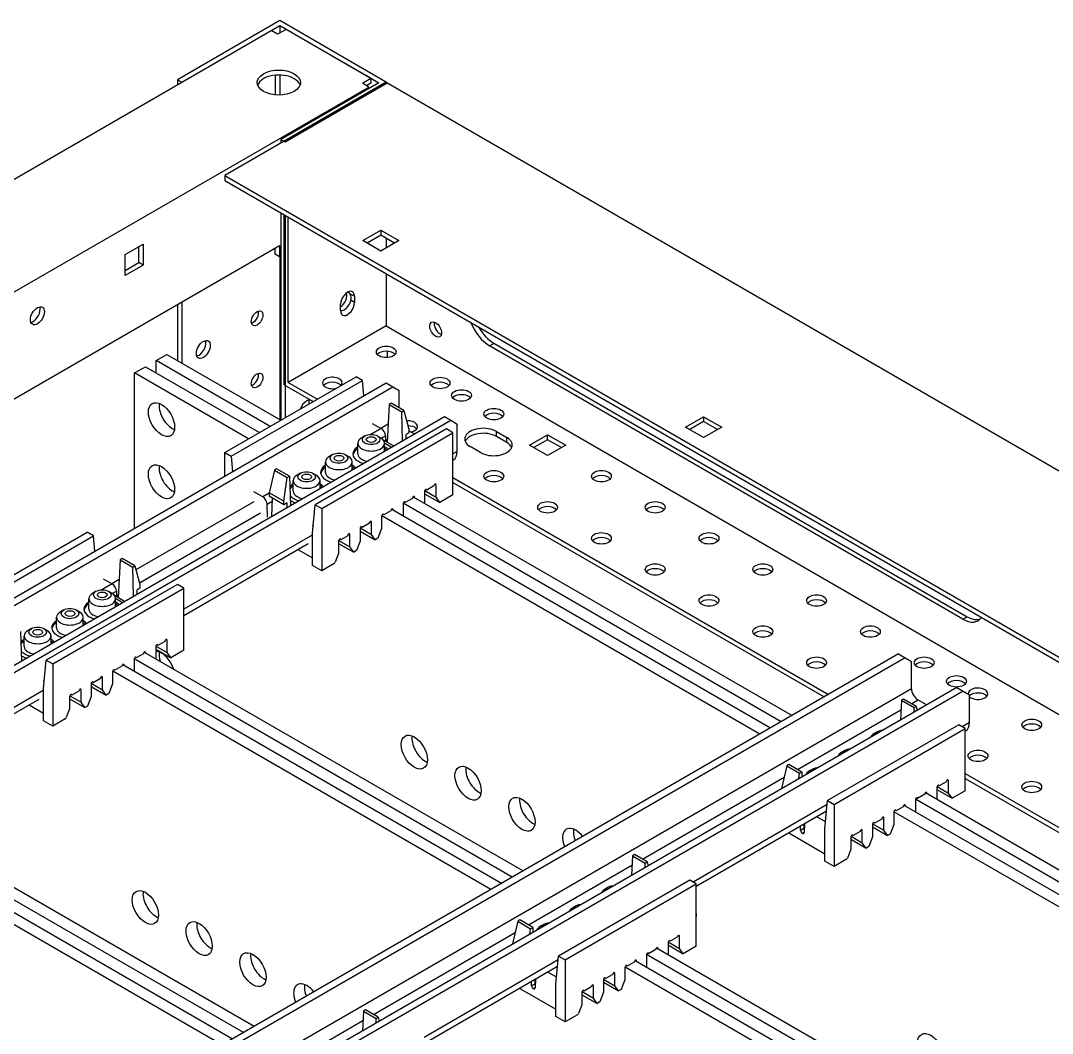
# Model space of a CAD drawing. Header units: millimetres. Extents: x -116965 to 323937, y 291661 to 566926.
# Drawn here: x -12925.3 to -12749, y 325621.5 to 325794.4 of the extents above; entities that cross this region are included whole.
import ezdxf

# ---------------------------------------------------------------- set-up
doc = ezdxf.new("R2010")
doc.units = ezdxf.units.MM
doc.layers.add('ALPHA', color=255, linetype='Continuous')

msp = doc.modelspace()

# ---------------------------------------------------------------- linework, layer by layer
at = {"layer": 'ALPHA'}
for p, q in [((-12881.008717, 325794.431623), (-12898.474255, 325784.34789)), ((-12897.738864, 325783.923312), (-12881.008717, 325793.582466)), ((-12862.623941, 325783.817167), (-12881.008717, 325794.431623)), ((-12881.008717, 325793.582466), (-12864.094723, 325783.817167)), ((-12881.008717, 325793.582466), (-12881.008717, 325792.308731)), ((-13098.684469, 325667.907312), (-12882.479499, 325792.73331)), ((-12881.376413, 325792.096442), (-12882.479499, 325792.73331)), ((-12879.905631, 325792.945599), (-12881.376413, 325792.096442)), ((-12865.418427, 325784.581408), (-12879.905631, 325792.945599)), ((-12881.744108, 325781.755284), (-12881.744108, 325785.114809)), ((-12881.008717, 325785.140354), (-12881.008717, 325781.72974)), ((-12866.889209, 325783.732251), (-12865.418427, 325784.581408)), ((-12865.418427, 325784.581408), (-12865.418427, 325783.732251)), ((-13081.991092, 325658.269387), (-12865.786123, 325783.095384)), ((-12898.474255, 325784.34789), (-12897.738864, 325783.923312)), ((-12898.474255, 325784.34789), (-12898.474255, 325783.498733)), ((-12862.807789, 325783.923312), (-12890.384953, 325768.001628)), ((-12864.094723, 325783.817167), (-12880.82487, 325774.158012)), ((-12880.089478, 325773.733434), (-12862.623941, 325783.817167)), ((-12865.786123, 325783.095384), (-12866.889209, 325783.732251)), ((-12865.418427, 325783.732251), (-12866.153818, 325783.307673)), ((-12865.786123, 325782.840637), (-12865.786123, 325783.095384)), ((-12862.807789, 325783.923312), (-12642.190473, 325656.549845)), ((-12880.82487, 325774.158012), (-12880.089478, 325773.733434)), ((-12880.82487, 325774.158012), (-12880.82487, 325773.521145)), ((-12890.384953, 325768.001628), (-12890.384953, 325767.152472)), ((-12890.384953, 325768.001628), (-12669.767637, 325640.628162)), ((-12890.384953, 325767.152472), (-12669.767637, 325639.779005)), ((-12880.82487, 325761.632955), (-12880.82487, 325726.201902)), ((-12880.273326, 325732.230913), (-12880.273326, 325761.314521)), ((-12880.089478, 325761.208377), (-12880.089478, 325726.605252)), ((-12879.537935, 325732.655491), (-12879.537935, 325760.889943)), ((-12866.81567, 325756.85645), (-12863.727028, 325758.639678)), ((-12863.727028, 325758.639678), (-12863.727028, 325757.790522)), ((-12863.727028, 325758.639678), (-12860.638385, 325756.85645)), ((-12907.409256, 325754.478812), (-12904.320614, 325756.26204)), ((-12904.320614, 325756.26204), (-12904.320614, 325752.695583)), ((-12863.727028, 325755.073221), (-12866.81567, 325756.85645)), ((-12863.727028, 325757.790522), (-12866.080279, 325756.431872)), ((-12861.373776, 325756.431872), (-12863.727028, 325757.790522)), ((-12860.638385, 325756.85645), (-12863.727028, 325755.073221)), ((-12862.807789, 325757.259799), (-12862.807789, 325755.603944)), ((-13040.809193, 325663.788904), (-12881.045487, 325756.028522)), ((-12907.409256, 325750.912355), (-12907.409256, 325754.478812)), ((-12905.056005, 325753.120162), (-12905.056005, 325755.837462)), ((-12881.780878, 325754.542499), (-12881.780878, 325755.603944)), ((-12881.045487, 325754.11792), (-12881.780878, 325754.542499)), ((-12881.045487, 325756.028522), (-12881.045487, 325754.11792)), ((-12907.409256, 325751.761511), (-12905.056005, 325753.120162)), ((-12904.320614, 325752.695583), (-12907.409256, 325750.912355)), ((-12904.320614, 325752.695583), (-12905.056005, 325753.120162)), ((-12881.045487, 325754.11792), (-12880.82487, 325754.245294)), ((-12881.008717, 325754.139149), (-12881.008717, 325726.308047)), ((-12862.807789, 325751.230789), (-12862.807789, 325742.314646)), ((-12868.231298, 325747.356512), (-12868.782841, 325747.674946)), ((-12868.231298, 325747.356512), (-12868.231298, 325746.295067)), ((-12898.474255, 325745.966019), (-12898.474255, 325736.39178)), ((-12897.738864, 325746.390597), (-12897.738864, 325735.967201)), ((-12870.621319, 325744.915187), (-12870.621319, 325745.976633)), ((-12868.231298, 325746.295067), (-12868.782841, 325746.6135)), ((-12862.807789, 325742.314646), (-12879.537935, 325732.655491)), ((-12862.807789, 325742.314646), (-12677.305396, 325635.214789)), ((-12845.158403, 325738.91802), (-12844.423012, 325739.342598)), ((-12764.265388, 325692.214416), (-12845.158403, 325738.91802)), ((-12844.423012, 325739.342598), (-12763.529997, 325692.638994)), ((-12902.132825, 325736.381165), (-12900.294348, 325737.442611)), ((-12900.294348, 325737.442611), (-12880.806485, 325726.191288)), ((-12862.623941, 325737.977349), (-12862.623941, 325736.886643)), ((-12905.809781, 325734.258274), (-12903.971303, 325735.31972)), ((-12903.971303, 325735.31972), (-12884.48344, 325724.068397)), ((-12902.132825, 325734.258274), (-12902.132825, 325736.381165)), ((-12882.644962, 325725.129842), (-12902.132825, 325736.381165)), ((-12905.809781, 325707.722135), (-12905.809781, 325734.258274)), ((-12886.321918, 325723.006951), (-12905.809781, 325734.258274)), ((-12890.384953, 325720.661157), (-12867.955526, 325733.610792)), ((-12866.85244, 325732.973925), (-12867.955526, 325733.610792)), ((-13011.356781, 325646.784546), (-12862.807789, 325732.549347)), ((-13010.253695, 325646.147679), (-12861.704702, 325731.912479)), ((-12889.281867, 325720.024289), (-12866.85244, 325732.973925)), ((-12880.273326, 325732.230913), (-12875.309437, 325729.36501)), ((-12879.537935, 325732.655491), (-12874.574046, 325729.789588)), ((-12866.625129, 325730.345404), (-12866.85244, 325732.973925)), ((-12862.807789, 325732.549347), (-12861.704702, 325731.912479)), ((-12861.704702, 325731.912479), (-12860.601616, 325731.275612)), ((-12860.601616, 325728.303565), (-12860.601616, 325731.275612)), ((-12862.332442, 325728.878279), (-12862.65633, 325722.411468)), ((-12861.964746, 325729.090568), (-12862.332442, 325728.878279)), ((-12862.332442, 325728.878279), (-12860.163595, 325727.626095)), ((-12859.7959, 325727.838384), (-12861.964746, 325729.090568)), ((-13001.429002, 325641.05274), (-12852.88001, 325726.817541)), ((-13000.325916, 325640.415873), (-12851.776923, 325726.180673)), ((-12860.163595, 325727.626095), (-12859.7959, 325727.838384)), ((-12860.016104, 325722.697515), (-12860.163595, 325727.626095)), ((-12859.7959, 325727.838384), (-12858.953197, 325724.677007)), ((-12852.88001, 325726.817541), (-12851.776923, 325726.180673)), ((-12851.776923, 325726.180673), (-12850.673836, 325725.543806)), ((-12811.661341, 325725.013083), (-12808.572699, 325726.796312)), ((-12808.572699, 325726.796312), (-12808.572699, 325725.947155)), ((-12808.572699, 325726.796312), (-12805.484056, 325725.013083)), ((-12852.512314, 325724.69465), (-12874.941741, 325711.745014)), ((-12863.675765, 325724.771198), (-12865.426428, 325723.760453)), ((-12865.19781, 325725.649951), (-12863.675765, 325724.771198)), ((-12862.501215, 325725.508517), (-12863.727028, 325724.800794)), ((-12858.953197, 325724.677007), (-12858.933803, 325724.028942)), ((-12851.409227, 325724.057782), (-12852.512314, 325724.69465)), ((-12850.673836, 325720.873446), (-12850.673836, 325725.543806)), ((-12808.572699, 325723.229855), (-12811.661341, 325725.013083)), ((-12808.572699, 325725.947155), (-12810.92595, 325724.588505)), ((-12806.219447, 325724.588505), (-12808.572699, 325725.947155)), ((-12805.484056, 325725.013083), (-12808.572699, 325723.229855)), ((-12873.838655, 325711.108147), (-12851.409227, 325724.057782)), ((-12866.447974, 325723.505831), (-12866.999518, 325723.187397)), ((-12864.31534, 325723.505831), (-12863.763797, 325723.187397)), ((-12863.650965, 325723.117356), (-12862.940822, 325723.527357)), ((-12861.583941, 325721.792324), (-12863.274902, 325722.768601)), ((-12862.940822, 325723.527357), (-12862.912043, 325722.559103)), ((-12862.916857, 325722.721077), (-12862.632604, 325722.885191)), ((-12858.933803, 325724.028942), (-12859.485346, 325723.710509)), ((-12859.485346, 325723.710509), (-12859.464561, 325723.015948)), ((-12858.027747, 325723.845493), (-12858.944146, 325724.374577)), ((-12851.409227, 325713.443327), (-12851.409227, 325724.057782)), ((-12843.981778, 325724.270071), (-12842.216839, 325723.251084)), ((-12843.981778, 325723.420915), (-12843.981778, 325724.270071)), ((-12842.216839, 325722.401927), (-12843.981778, 325723.420915)), ((-12842.216839, 325722.401927), (-12842.216839, 325723.251084)), ((-12838.319267, 325721.934891), (-12835.230624, 325723.71812)), ((-12835.230624, 325722.868963), (-12837.583876, 325721.510313)), ((-12835.230624, 325722.868963), (-12835.230624, 325723.71812)), ((-12835.230624, 325723.71812), (-12832.141982, 325721.934891)), ((-12832.877373, 325721.510313), (-12835.230624, 325722.868963)), ((-12867.669657, 325720.448867), (-12867.669657, 325722.253325)), ((-12863.096041, 325722.313603), (-12861.88855, 325721.616458)), ((-12863.093657, 325720.920688), (-12863.093657, 325722.253325)), ((-12846.702725, 325720.661157), (-12848.467663, 325721.680144)), ((-12835.230624, 325720.151663), (-12838.319267, 325721.934891)), ((-12832.141982, 325721.934891), (-12835.230624, 325720.151663)), ((-12890.384953, 325720.661157), (-12889.281867, 325720.024289)), ((-12890.384953, 325716.627663), (-12890.384953, 325720.661157)), ((-12889.281867, 325720.024289), (-12889.054557, 325717.395768)), ((-12871.963407, 325720.321494), (-12872.514951, 325720.00306)), ((-12869.830773, 325720.321494), (-12869.27923, 325720.00306)), ((-12850.673836, 325720.873446), (-12851.409227, 325720.448867)), ((-12851.409227, 325719.393671), (-12851.32001, 325719.445181)), ((-12881.927956, 325717.689109), (-12882.796037, 325713.81714)), ((-12881.560261, 325717.901398), (-12881.927956, 325717.689109)), ((-12881.927956, 325717.689109), (-12879.721783, 325716.415374)), ((-12879.354087, 325716.627663), (-12881.560261, 325717.901398)), ((-12873.18509, 325717.264531), (-12873.18509, 325719.068988)), ((-12868.60909, 325717.736352), (-12868.60909, 325719.068988)), ((-12880.324484, 325712.390188), (-12879.721783, 325716.415374)), ((-12879.721783, 325716.415374), (-12879.354087, 325716.627663)), ((-12879.354087, 325716.627663), (-12879.17024, 325711.638869)), ((-12878.700523, 325714.080194), (-12878.700523, 325715.884652)), ((-12877.47884, 325717.137157), (-12878.030384, 325716.818724)), ((-12875.346206, 325717.137157), (-12874.794663, 325716.818724)), ((-12874.124523, 325714.552015), (-12874.124523, 325715.884652)), ((-12851.409227, 325716.415374), (-12787.227973, 325679.36031)), ((-12883.899019, 325713.095297), (-12885.421064, 325713.97405)), ((-12856.244424, 325714.048351), (-12856.244424, 325712.010375)), ((-12856.222037, 325714.162799), (-12854.295637, 325713.050592)), ((-12855.876728, 325714.26064), (-12856.060576, 325714.366784)), ((-12854.663333, 325714.961194), (-12855.876728, 325714.26064)), ((-12854.479485, 325715.279628), (-12854.295637, 325715.173483)), ((-12854.295637, 325713.050592), (-12854.295637, 325715.173483)), ((-12851.409227, 325715.566218), (-12787.963364, 325678.935732)), ((-12885.421064, 325712.275737), (-12905.580436, 325700.636718)), ((-12882.799385, 325713.730171), (-12883.899019, 325713.095297)), ((-12883.164076, 325711.851456), (-12882.313508, 325712.342532)), ((-12882.796037, 325713.81714), (-12882.820017, 325713.194118)), ((-12880.300504, 325711.739476), (-12882.820017, 325713.194118)), ((-12880.324484, 325712.390188), (-12882.796037, 325713.81714)), ((-12882.292454, 325712.889529), (-12882.412646, 325709.766865)), ((-12880.300504, 325711.739476), (-12880.324484, 325712.390188)), ((-12878.434849, 325712.063448), (-12879.202213, 325712.506486)), ((-12859.553683, 325712.137749), (-12859.737531, 325712.243893)), ((-12858.340288, 325712.838303), (-12859.553683, 325712.137749)), ((-12858.190102, 325713.133713), (-12793.460413, 325675.76201)), ((-12858.15644, 325713.156736), (-12857.972593, 325713.050592)), ((-12857.972593, 325713.008134), (-12857.972593, 325713.050592)), ((-12856.244424, 325713.637381), (-12853.65877, 325712.144553)), ((-12853.65877, 325712.144553), (-12854.295637, 325713.050592)), ((-12851.409227, 325713.443327), (-12853.65877, 325712.144553)), ((-12904.991946, 325698.429013), (-12884.317977, 325710.365135)), ((-12883.098979, 325709.661346), (-12883.164076, 325711.851456)), ((-12879.74896, 325712.05791), (-12880.300504, 325711.739476)), ((-12879.721783, 325711.320436), (-12879.74896, 325712.05791)), ((-12875.405497, 325706.917825), (-12874.941741, 325711.745014)), ((-12874.941741, 325711.745014), (-12873.838655, 325711.108147)), ((-12873.838655, 325711.108147), (-12873.838655, 325700.493691)), ((-12862.017243, 325710.715412), (-12863.230639, 325710.014858)), ((-12861.867057, 325711.010822), (-12797.137368, 325673.639118)), ((-12861.833396, 325711.033845), (-12861.649548, 325710.927701)), ((-12861.649548, 325710.885243), (-12861.649548, 325710.927701)), ((-12859.921379, 325711.92546), (-12859.921379, 325709.887484)), ((-12795.29889, 325674.700564), (-12859.910405, 325712.00404)), ((-12865.694199, 325708.592521), (-12866.907594, 325707.891966)), ((-12865.510351, 325708.910954), (-12865.326503, 325708.80481)), ((-12865.326503, 325706.681919), (-12865.326503, 325708.80481)), ((-12863.598334, 325709.802568), (-12863.598334, 325707.679677)), ((-12798.975845, 325672.577673), (-12863.587361, 325709.881149)), ((-12863.230639, 325710.014858), (-12863.414486, 325710.121002)), ((-12936.346894, 325694.125018), (-12913.917467, 325707.074653)), ((-12912.81438, 325706.437786), (-12913.917467, 325707.074653)), ((-12875.295634, 325708.12813), (-12875.493284, 325708.242244)), ((-12875.405037, 325706.917559), (-12875.405497, 325706.917825)), ((-12875.405037, 325701.398043), (-12875.405037, 325706.917559)), ((-12875.288845, 325708.13205), (-12875.295634, 325708.12813)), ((-12869.187306, 325706.788063), (-12869.003458, 325706.681919)), ((-12867.275289, 325707.679677), (-12867.275289, 325705.556786)), ((-12867.275289, 325707.268707), (-12864.689636, 325705.775879)), ((-12867.252903, 325707.794126), (-12865.326503, 325706.681919)), ((-12866.907594, 325707.891966), (-12867.091442, 325707.998111)), ((-12863.598334, 325707.679677), (-12864.235201, 325706.038247)), ((-12935.243807, 325693.48815), (-12912.81438, 325706.437786)), ((-12912.58707, 325703.809265), (-12912.81438, 325706.437786)), ((-12875.493284, 325706.543931), (-12897.371168, 325693.912729)), ((-12897.371168, 325692.857532), (-12876.139458, 325705.115666)), ((-12870.952245, 325705.556786), (-12870.952245, 325703.433895)), ((-12870.952245, 325705.145816), (-12868.366591, 325703.652988)), ((-12870.929858, 325705.671235), (-12869.003458, 325704.559027)), ((-12870.584549, 325705.769075), (-12870.768397, 325705.87522)), ((-12869.371154, 325706.469629), (-12870.584549, 325705.769075)), ((-12869.003458, 325704.559027), (-12869.003458, 325706.681919)), ((-12867.275289, 325705.556786), (-12867.912157, 325703.915356)), ((-12864.689636, 325705.775879), (-12865.326503, 325706.681919)), ((-12864.235201, 325706.038247), (-12864.689636, 325705.775879)), ((-12877.888717, 325704.10573), (-12875.405037, 325702.671777)), ((-12870.952245, 325703.433895), (-12871.53604, 325701.929251)), ((-12868.366591, 325703.652988), (-12869.003458, 325704.559027)), ((-12867.912157, 325703.915356), (-12868.366591, 325703.652988)), ((-12908.294383, 325702.34214), (-12908.618271, 325695.875329)), ((-12907.926687, 325702.55443), (-12908.294383, 325702.34214)), ((-12908.294383, 325702.34214), (-12906.125536, 325701.089956)), ((-12905.75784, 325701.302245), (-12907.926687, 325702.55443)), ((-12871.695257, 325701.731182), (-12873.838655, 325700.493691)), ((-12906.125536, 325701.089956), (-12905.75784, 325701.302245)), ((-12905.978045, 325696.161376), (-12906.125536, 325701.089956)), ((-12905.75784, 325701.302245), (-12904.915137, 325698.140868)), ((-12873.838655, 325700.493691), (-12875.405037, 325701.398043)), ((-12898.474255, 325698.158511), (-12920.903682, 325685.208875)), ((-12909.637706, 325698.235059), (-12911.388368, 325697.224314)), ((-12911.15975, 325699.113812), (-12909.637706, 325698.235059)), ((-12908.463156, 325698.972378), (-12909.688968, 325698.264655)), ((-12904.915137, 325698.140868), (-12904.895744, 325697.492803)), ((-12897.371168, 325697.521643), (-12898.474255, 325698.158511)), ((-12919.800595, 325684.572008), (-12897.371168, 325697.521643)), ((-12912.409915, 325696.969692), (-12912.961459, 325696.651258)), ((-12910.277281, 325696.969692), (-12909.725738, 325696.651258)), ((-12909.612906, 325696.581217), (-12908.902763, 325696.991218)), ((-12907.545882, 325695.256185), (-12909.236843, 325696.232462)), ((-12908.902763, 325696.991218), (-12908.873983, 325696.022965)), ((-12908.878798, 325696.184938), (-12908.594545, 325696.349052)), ((-12904.895744, 325697.492803), (-12905.447287, 325697.17437)), ((-12905.447287, 325697.17437), (-12905.426502, 325696.479809)), ((-12897.371168, 325686.907188), (-12897.371168, 325697.521643)), ((-12913.631598, 325693.912729), (-12913.631598, 325695.717186)), ((-12909.057981, 325695.777464), (-12907.850491, 325695.080319)), ((-12909.055598, 325694.384549), (-12909.055598, 325695.717186)), ((-12917.925348, 325693.785355), (-12918.476891, 325693.466921)), ((-12915.792714, 325693.785355), (-12915.241171, 325693.466921)), ((-12919.147031, 325690.728392), (-12919.147031, 325692.532849)), ((-12914.571031, 325691.200213), (-12914.571031, 325692.532849)), ((-12764.265388, 325692.214416), (-12763.529997, 325692.638994)), ((-12925.316028, 325690.091525), (-12925.13218, 325685.10273)), ((-12924.662464, 325687.544055), (-12924.662464, 325689.348513)), ((-12923.440781, 325690.601018), (-12923.992324, 325690.282585)), ((-12921.308147, 325690.601018), (-12920.756604, 325690.282585)), ((-12920.086464, 325688.015876), (-12920.086464, 325689.348513)), ((-12902.206364, 325687.512212), (-12902.206364, 325685.474236)), ((-12902.183978, 325687.62666), (-12900.257578, 325686.514453)), ((-12901.838669, 325687.724501), (-12902.022517, 325687.830645)), ((-12900.625274, 325688.425055), (-12901.838669, 325687.724501)), ((-12900.441426, 325688.743489), (-12900.257578, 325688.637344)), ((-12900.257578, 325686.514453), (-12900.257578, 325688.637344)), ((-12775.259484, 325686.270321), (-12927.503817, 325598.372014)), ((-12774.156397, 325685.633453), (-12926.40073, 325597.735147)), ((-12924.396789, 325685.527309), (-12925.164154, 325685.970347)), ((-12905.515624, 325685.60161), (-12905.699472, 325685.707754)), ((-12904.302229, 325686.302164), (-12905.515624, 325685.60161)), ((-12904.152043, 325686.597574), (-12839.422353, 325649.225871)), ((-12904.118381, 325686.620598), (-12903.934533, 325686.514453)), ((-12903.934533, 325686.471995), (-12903.934533, 325686.514453)), ((-12902.206364, 325687.101242), (-12899.620711, 325685.608414)), ((-12899.620711, 325685.608414), (-12900.257578, 325686.514453)), ((-12897.371168, 325686.907188), (-12899.620711, 325685.608414)), ((-12775.259484, 325686.270321), (-12774.156397, 325685.633453)), ((-12774.156397, 325685.633453), (-12773.053311, 325684.996586)), ((-12921.367438, 325680.381686), (-12920.903682, 325685.208875)), ((-12920.903682, 325685.208875), (-12919.800595, 325684.572008)), ((-12919.800595, 325684.572008), (-12919.800595, 325673.957552)), ((-12907.979184, 325684.179273), (-12909.192579, 325683.478719)), ((-12907.828998, 325684.474683), (-12843.099309, 325647.10298)), ((-12907.795336, 325684.497706), (-12907.611489, 325684.391562)), ((-12907.611489, 325684.349104), (-12907.611489, 325684.391562)), ((-12905.88332, 325685.389321), (-12905.88332, 325683.351345)), ((-12841.260831, 325648.164425), (-12905.872346, 325685.467901)), ((-12773.053311, 325680.326225), (-12773.053311, 325684.996586)), ((-12911.472292, 325682.374815), (-12911.288444, 325682.268671)), ((-12911.288444, 325680.14578), (-12911.288444, 325682.268671)), ((-12909.560275, 325683.26643), (-12909.560275, 325681.143538)), ((-12844.937786, 325646.041534), (-12909.549301, 325683.34501)), ((-12909.192579, 325683.478719), (-12909.376427, 325683.584863)), ((-12921.257575, 325681.591991), (-12921.455225, 325681.706105)), ((-12921.366978, 325680.381421), (-12921.367438, 325680.381686)), ((-12921.366978, 325674.861904), (-12921.366978, 325680.381421)), ((-12921.250785, 325681.595911), (-12921.257575, 325681.591991)), ((-12765.331705, 325680.538515), (-12917.576037, 325592.640208)), ((-12913.23723, 325681.143538), (-12913.23723, 325679.020647)), ((-12913.23723, 325680.732568), (-12910.651577, 325679.239741)), ((-12913.214844, 325681.257987), (-12911.288444, 325680.14578)), ((-12912.869535, 325681.355828), (-12913.053382, 325681.461972)), ((-12911.656139, 325682.056382), (-12912.869535, 325681.355828)), ((-12909.560275, 325681.143538), (-12910.197142, 325679.502108)), ((-12765.331705, 325680.538515), (-12764.228618, 325679.901647)), ((-12921.455225, 325680.007792), (-12943.333109, 325667.37659)), ((-12943.333109, 325666.321393), (-12922.101398, 325678.579527)), ((-12773.053311, 325680.326225), (-12921.252993, 325594.763099)), ((-12916.914185, 325679.020647), (-12916.914185, 325676.897756)), ((-12916.914185, 325678.609677), (-12914.328532, 325677.116849)), ((-12916.891799, 325679.135096), (-12914.965399, 325678.022889)), ((-12916.54649, 325679.232936), (-12916.730338, 325679.339081)), ((-12915.333095, 325679.933491), (-12916.54649, 325679.232936)), ((-12764.228618, 325679.901647), (-12916.472951, 325592.003341)), ((-12915.149247, 325680.251924), (-12914.965399, 325680.14578)), ((-12914.965399, 325678.022889), (-12914.965399, 325680.14578)), ((-12913.23723, 325679.020647), (-12913.874098, 325677.379217)), ((-12910.651577, 325679.239741), (-12911.288444, 325680.14578)), ((-12910.197142, 325679.502108), (-12910.651577, 325679.239741)), ((-12764.228618, 325679.901647), (-12763.125532, 325679.26478)), ((-12763.125532, 325674.594419), (-12763.125532, 325679.26478)), ((-12923.850658, 325677.569592), (-12921.366978, 325676.135638)), ((-12916.914185, 325676.897756), (-12917.49798, 325675.393112)), ((-12914.328532, 325677.116849), (-12914.965399, 325678.022889)), ((-12913.874098, 325677.379217), (-12914.328532, 325677.116849)), ((-12774.784137, 325678.353471), (-12774.952911, 325674.983709)), ((-12774.416442, 325678.56576), (-12774.784137, 325678.353471)), ((-12774.784137, 325678.353471), (-12772.61529, 325677.101287)), ((-12772.247595, 325677.313576), (-12774.416442, 325678.56576)), ((-12773.053311, 325677.778756), (-12771.950224, 325678.415623)), ((-12772.61529, 325677.101287), (-12772.247595, 325677.313576)), ((-12772.592699, 325676.346377), (-12772.61529, 325677.101287)), ((-12772.247595, 325677.313576), (-12772.07019, 325676.648048)), ((-12770.479442, 325677.566467), (-12771.950224, 325678.415623)), ((-12917.657197, 325675.195043), (-12919.800595, 325673.957552)), ((-12792.541174, 325666.527433), (-12774.865318, 325676.732593)), ((-12919.800595, 325673.957552), (-12921.366978, 325674.861904)), ((-12764.964009, 325674.169841), (-12787.393436, 325661.220205)), ((-12786.29035, 325660.583338), (-12763.860923, 325673.532974)), ((-12763.860923, 325673.532974), (-12764.964009, 325674.169841)), ((-12763.125532, 325674.594419), (-12764.412466, 325673.851408)), ((-12763.860923, 325662.918518), (-12763.860923, 325673.532974)), ((-12778.89967, 325672.981022), (-12779.451213, 325672.662589)), ((-12763.771705, 325673.166155), (-12763.860923, 325673.114645)), ((-12784.415103, 325669.796686), (-12784.966646, 325669.478252)), ((-12794.379651, 325667.164301), (-12795.247732, 325663.292332)), ((-12794.011956, 325667.37659), (-12794.379651, 325667.164301)), ((-12794.379651, 325667.164301), (-12792.173478, 325665.890566)), ((-12791.805783, 325666.102855), (-12794.011956, 325667.37659)), ((-12789.930535, 325666.612349), (-12790.482079, 325666.293915)), ((-12819.015252, 325651.242617), (-12794.81702, 325665.213473)), ((-12792.312656, 325664.961055), (-12792.173478, 325665.890566)), ((-12792.173478, 325665.890566), (-12791.805783, 325666.102855)), ((-12791.805783, 325666.102855), (-12791.775141, 325665.271389)), ((-12766.93118, 325664.754819), (-12766.747333, 325664.648675)), ((-12766.747333, 325662.525783), (-12766.747333, 325664.648675)), ((-12763.860923, 325665.869337), (-12699.900286, 325628.941646)), ((-12763.860923, 325665.020181), (-12700.635677, 325628.517068)), ((-12795.247732, 325663.292332), (-12795.24875, 325663.2659)), ((-12795.225351, 325663.27941), (-12795.247732, 325663.292332)), ((-12768.696119, 325663.523542), (-12768.696119, 325661.464338)), ((-12768.696119, 325663.112572), (-12766.110465, 325661.619744)), ((-12768.673732, 325663.637991), (-12766.747333, 325662.525783)), ((-12768.328423, 325663.735831), (-12768.512271, 325663.841976)), ((-12767.115028, 325664.436385), (-12768.328423, 325663.735831)), ((-12763.860923, 325662.918518), (-12766.110465, 325661.619744)), ((-12787.857193, 325656.393017), (-12787.393436, 325661.220205)), ((-12787.393436, 325661.220205), (-12786.29035, 325660.583338)), ((-12772.373074, 325661.400651), (-12772.373074, 325659.341447)), ((-12707.971203, 325624.2819), (-12772.366531, 325661.46056)), ((-12772.005379, 325661.61294), (-12772.189226, 325661.719085)), ((-12770.791983, 325662.313494), (-12772.005379, 325661.61294)), ((-12770.656747, 325662.596307), (-12706.132725, 325625.343346)), ((-12770.608136, 325662.631928), (-12770.424288, 325662.525783)), ((-12770.424288, 325662.462097), (-12770.424288, 325662.525783)), ((-12766.110465, 325661.619744), (-12766.747333, 325662.525783)), ((-12950.113984, 325660.061435), (-12885.384294, 325622.689732)), ((-12787.458214, 325660.545939), (-12810.374407, 325647.315269)), ((-12787.565542, 325659.428777), (-12809.822863, 325646.578506)), ((-12786.29035, 325660.583338), (-12786.29035, 325649.968883)), ((-12776.050029, 325659.27776), (-12776.050029, 325657.154869)), ((-12711.648158, 325622.159009), (-12776.043486, 325659.337669)), ((-12775.682334, 325659.490049), (-12775.866182, 325659.596194)), ((-12774.468939, 325660.190603), (-12775.682334, 325659.490049)), ((-12774.333702, 325660.473416), (-12709.80968, 325623.220455)), ((-12774.285091, 325660.509037), (-12774.101243, 325660.402892)), ((-12774.101243, 325660.339206), (-12774.101243, 325660.402892)), ((-12953.790939, 325657.938544), (-12889.061249, 325620.566841)), ((-12887.222772, 325621.628286), (-12951.834287, 325658.931762)), ((-12787.74733, 325657.603322), (-12789.237326, 325658.463572)), ((-12787.74054, 325657.607242), (-12787.74733, 325657.603322)), ((-12779.359289, 325657.367158), (-12779.543137, 325657.473303)), ((-12778.145894, 325658.067712), (-12779.359289, 325657.367158)), ((-12777.962046, 325658.386146), (-12777.778198, 325658.280001)), ((-12777.778198, 325656.15711), (-12777.778198, 325658.280001)), ((-12890.899727, 325619.505395), (-12955.511242, 325656.808871)), ((-12794.017368, 325655.703813), (-12787.856733, 325652.146969)), ((-12792.0011, 325656.118057), (-12792.028158, 325656.852284)), ((-12791.449556, 325656.43649), (-12792.0011, 325656.118057)), ((-12791.725588, 325655.654388), (-12791.397204, 325655.843981)), ((-12791.399035, 325655.784488), (-12791.674981, 325655.62517)), ((-12791.476614, 325657.170718), (-12791.449556, 325656.43649)), ((-12791.462067, 325656.775979), (-12791.370151, 325656.722911)), ((-12791.354192, 325657.241398), (-12791.399377, 325655.773371)), ((-12787.856733, 325656.392751), (-12787.857193, 325656.393017)), ((-12787.856733, 325650.873234), (-12787.856733, 325656.392751)), ((-12781.822849, 325655.944821), (-12783.036244, 325655.244267)), ((-12781.639001, 325656.263255), (-12781.455154, 325656.15711)), ((-12781.455154, 325654.034219), (-12781.455154, 325656.15711)), ((-12779.726985, 325657.154869), (-12779.726985, 325655.031978)), ((-12779.726985, 325656.743899), (-12777.141331, 325655.251071)), ((-12779.704598, 325657.269318), (-12777.778198, 325656.15711)), ((-12777.141331, 325655.251071), (-12777.778198, 325656.15711)), ((-12776.050029, 325657.154869), (-12776.686897, 325655.513439)), ((-12791.674981, 325655.62517), (-12791.725588, 325655.654388)), ((-12783.40394, 325655.031978), (-12783.40394, 325652.909087)), ((-12783.40394, 325654.621008), (-12780.818286, 325653.12818)), ((-12783.381553, 325655.146426), (-12781.455154, 325654.034219)), ((-12783.036244, 325655.244267), (-12783.220092, 325655.350412)), ((-12780.818286, 325653.12818), (-12781.455154, 325654.034219)), ((-12779.726985, 325655.031978), (-12780.363852, 325653.390548)), ((-12776.686897, 325655.513439), (-12777.141331, 325655.251071)), ((-12783.40394, 325652.909087), (-12783.987735, 325651.404442)), ((-12780.363852, 325653.390548), (-12780.818286, 325653.12818)), ((-12820.746078, 325651.817332), (-12820.914851, 325648.44757)), ((-12820.378382, 325652.029621), (-12820.746078, 325651.817332)), ((-12820.746078, 325651.817332), (-12818.577231, 325650.565148)), ((-12818.209536, 325650.777437), (-12820.378382, 325652.029621)), ((-12818.577231, 325650.565148), (-12818.209536, 325650.777437)), ((-12818.55464, 325649.810239), (-12818.577231, 325650.565148)), ((-12818.209536, 325650.777437), (-12818.032131, 325650.111909)), ((-12786.29035, 325649.968883), (-12787.856733, 325650.873234)), ((-12784.146952, 325651.206374), (-12786.29035, 325649.968883)), ((-12838.503114, 325639.991294), (-12820.827259, 325650.196454)), ((-12810.92595, 325647.633702), (-12833.355377, 325634.684067)), ((-12832.252291, 325634.047199), (-12809.822863, 325646.996835)), ((-12809.822863, 325646.996835), (-12810.92595, 325647.633702)), ((-12809.822863, 325636.382379), (-12809.822863, 325646.996835)), ((-12824.86161, 325646.444883), (-12825.413154, 325646.12645)), ((-12830.377043, 325643.260547), (-12830.928587, 325642.942113)), ((-12840.341592, 325640.628162), (-12841.209673, 325636.756193)), ((-12839.973897, 325640.840451), (-12840.341592, 325640.628162)), ((-12840.341592, 325640.628162), (-12838.135419, 325639.354427)), ((-12837.767723, 325639.566716), (-12839.973897, 325640.840451)), ((-12835.892476, 325640.07621), (-12836.44402, 325639.757776)), ((-12864.977192, 325624.706478), (-12840.77896, 325638.677334)), ((-12838.274597, 325638.424916), (-12838.135419, 325639.354427)), ((-12838.135419, 325639.354427), (-12837.767723, 325639.566716)), ((-12837.767723, 325639.566716), (-12837.737082, 325638.73525)), ((-12812.893121, 325638.21868), (-12812.709273, 325638.112536)), ((-12812.709273, 325635.989645), (-12812.709273, 325638.112536)), ((-12841.209673, 325636.756193), (-12841.210691, 325636.729762)), ((-12841.187292, 325636.743271), (-12841.209673, 325636.756193)), ((-12814.65806, 325636.987403), (-12814.65806, 325634.928199)), ((-12814.65806, 325636.576433), (-12812.072406, 325635.083605)), ((-12814.635673, 325637.101852), (-12812.709273, 325635.989645)), ((-12814.290364, 325637.199693), (-12814.474212, 325637.305837)), ((-12813.076969, 325637.900247), (-12814.290364, 325637.199693)), ((-12809.822863, 325636.382379), (-12812.072406, 325635.083605)), ((-12833.819133, 325629.856878), (-12833.355377, 325634.684067)), ((-12833.355377, 325634.684067), (-12832.252291, 325634.047199)), ((-12818.335015, 325634.864512), (-12818.335015, 325632.805308)), ((-12753.933143, 325597.745761), (-12818.328472, 325634.924421)), ((-12817.967319, 325635.076801), (-12818.151167, 325635.182946)), ((-12816.753924, 325635.777355), (-12817.967319, 325635.076801)), ((-12816.618688, 325636.060168), (-12752.094666, 325598.807207)), ((-12816.570076, 325636.095789), (-12816.386229, 325635.989645)), ((-12816.386229, 325635.925958), (-12816.386229, 325635.989645)), ((-12812.072406, 325635.083605), (-12812.709273, 325635.989645)), ((-12833.420155, 325634.0098), (-12856.336347, 325620.77913)), ((-12833.527483, 325632.892638), (-12855.784804, 325620.042367)), ((-12832.252291, 325634.047199), (-12832.252291, 325623.432744)), ((-12822.01197, 325632.741621), (-12822.01197, 325630.61873)), ((-12757.610099, 325595.62287), (-12822.005427, 325632.80153)), ((-12821.644275, 325632.95391), (-12821.828122, 325633.060055)), ((-12820.430879, 325633.654464), (-12821.644275, 325632.95391)), ((-12820.295643, 325633.937277), (-12755.771621, 325596.684316)), ((-12820.247032, 325633.972898), (-12820.063184, 325633.866753)), ((-12820.063184, 325633.803067), (-12820.063184, 325633.866753)), ((-12833.70927, 325631.067183), (-12835.199267, 325631.927433)), ((-12833.702481, 325631.071103), (-12833.70927, 325631.067183)), ((-12824.107835, 325631.531573), (-12825.32123, 325630.831019)), ((-12823.923987, 325631.850007), (-12823.740139, 325631.743862)), ((-12823.740139, 325629.620971), (-12823.740139, 325631.743862)), ((-12837.96304, 325629.581918), (-12837.990098, 325630.316145)), ((-12837.411497, 325629.900351), (-12837.96304, 325629.581918)), ((-12837.687529, 325629.118249), (-12837.359145, 325629.307842)), ((-12837.360976, 325629.248349), (-12837.636922, 325629.089031)), ((-12837.438555, 325630.634579), (-12837.411497, 325629.900351)), ((-12837.424008, 325630.23984), (-12837.332092, 325630.186772)), ((-12837.316133, 325630.70526), (-12837.361318, 325629.237232)), ((-12833.818673, 325629.856612), (-12833.819133, 325629.856878)), ((-12833.818673, 325624.337095), (-12833.818673, 325629.856612)), ((-12827.78479, 325629.408682), (-12828.998185, 325628.708128)), ((-12827.600942, 325629.727116), (-12827.417094, 325629.620971)), ((-12827.417094, 325627.49808), (-12827.417094, 325629.620971)), ((-12825.688925, 325630.61873), (-12825.688925, 325628.495839)), ((-12825.688925, 325630.20776), (-12823.103272, 325628.714932)), ((-12825.666539, 325630.733179), (-12823.740139, 325629.620971)), ((-12825.32123, 325630.831019), (-12825.505078, 325630.937164)), ((-12823.103272, 325628.714932), (-12823.740139, 325629.620971)), ((-12822.01197, 325630.61873), (-12822.648837, 325628.9773)), ((-12839.979309, 325629.167674), (-12833.818673, 325625.61083)), ((-12837.636922, 325629.089031), (-12837.687529, 325629.118249)), ((-12829.365881, 325628.495839), (-12829.365881, 325626.372948)), ((-12829.365881, 325628.084869), (-12826.780227, 325626.592041)), ((-12829.343494, 325628.610288), (-12827.417094, 325627.49808)), ((-12828.998185, 325628.708128), (-12829.182033, 325628.814273)), ((-12826.780227, 325626.592041), (-12827.417094, 325627.49808)), ((-12825.688925, 325628.495839), (-12826.325793, 325626.854409)), ((-12822.648837, 325628.9773), (-12823.103272, 325628.714932)), ((-12829.365881, 325626.372948), (-12829.949676, 325624.868304)), ((-12826.325793, 325626.854409), (-12826.780227, 325626.592041)), ((-12866.708019, 325625.281193), (-12866.876792, 325621.911431)), ((-12866.340323, 325625.493482), (-12866.708019, 325625.281193)), ((-12866.708019, 325625.281193), (-12864.539172, 325624.029009)), ((-12864.171476, 325624.241298), (-12866.340323, 325625.493482)), ((-12864.539172, 325624.029009), (-12864.171476, 325624.241298)), ((-12864.516581, 325623.2741), (-12864.539172, 325624.029009)), ((-12864.171476, 325624.241298), (-12863.994072, 325623.57577)), ((-12832.252291, 325623.432744), (-12833.818673, 325624.337095)), ((-12830.108893, 325624.670235), (-12832.252291, 325623.432744)), ((-12884.465055, 325613.455155), (-12866.7892, 325623.660315))]:
    msp.add_line(p, q, dxfattribs=at)
for centre, major_axis, start_param, end_param in [((-12881.155796, 325783.859625), (-3.692, 0), 2.3561944902, 8.6393797974), ((-12881.155796, 325783.010468), (-3.692, 0), 3.926990817, 6.0826591128), ((-12881.155796, 325783.010468), (-3.692, 0), 3.342118848, 3.926990817), ((-12869.426308, 325746.666573), (0.845, 1.463583), 5.4977871438, 8.6393797974), ((-12869.977852, 325746.454284), (0.845, 1.463583), 3.3583805167, 6.6672938626), ((-12870.713243, 325746.878862), (0.845, 1.463583), 4.0039899576, 5.80258168), ((-12922.411234, 325744.034188), (0.845, 1.463583), 2.3561944902, 8.6393797974), ((-12869.426308, 325745.605127), (0.845, 1.463583), 2.3561944902, 5.4977871438), ((-12923.146625, 325744.458766), (0.845, 1.463583), 3.5917893435, 5.4977871438), ((-12923.146625, 325744.458766), (0.845, 1.463583), 5.4977871438, 5.8329886172), ((-12884.86952, 325743.588381), (0.702, 1.2159), 2.3561944902, 8.6393797974), ((-12885.604911, 325744.012959), (0.702, 1.2159), 3.926990817, 5.7318997087), ((-12885.604911, 325744.012959), (0.702, 1.2159), 3.692878252, 3.926990817), ((-12854.350792, 325741.677779), (-0.715, 1.238416), 0.7853981634, 7.0685834706), ((-12853.615401, 325742.102357), (-0.715, 1.238416), 0.5401439777, 0.7853981634), ((-12853.615401, 325742.102357), (-0.715, 1.238416), 0.7853981634, 2.6014486759), ((-12845.158403, 325743.163802), (-2.6, 4.503332), 1.308996939, 2.3561944902), ((-12844.423012, 325743.588381), (-2.6, 4.503332), 1.56079566, 2.3561944902), ((-12894.061908, 325738.281153), (0.845, 1.463583), 2.3561944902, 8.6393797974), ((-12894.7973, 325738.705731), (0.845, 1.463583), 3.926990817, 5.8329886172), ((-12862.807789, 325737.856575), (-1.69, 0), 2.3561944902, 8.6393797974), ((-12894.7973, 325738.705731), (0.845, 1.463583), 3.5917893435, 3.926990817), ((-12862.807789, 325737.007418), (-1.69, 0), 3.5917893435, 5.8329886172), ((-12884.86952, 325732.973925), (0.702, 1.2159), 2.3561944902, 8.6393797974), ((-12885.604911, 325733.398503), (0.702, 1.2159), 3.926990817, 5.7318997087), ((-12872.000177, 325732.549347), (-1.69, 0), 2.7509856099, 8.2445886777), ((-12853.615401, 325732.549347), (-1.69, 0), 2.3561944902, 8.6393797974), ((-12885.604911, 325733.398503), (0.702, 1.2159), 3.692878252, 3.926990817), ((-12872.000177, 325731.70019), (-1.69, 0), 3.614224095, 5.8329886172), ((-12853.615401, 325731.70019), (-1.69, 0), 3.5917893435, 5.8329886172), ((-12849.938445, 325730.426456), (-1.69, 0), 2.3561944902, 8.6393797974), ((-12849.938445, 325729.577299), (-1.69, 0), 3.5917893435, 5.8329886172), ((-12901.213586, 325726.297432), (-1.586, 2.747033), 0.7853981634, 7.0685834706), ((-12899.375109, 325727.358878), (-1.586, 2.747033), 0.6182324985, 2.3561944902), ((-12876.412523, 325728.091275), (0.845, 1.463583), 0.7853981634, 1.8764658525), ((-12876.412523, 325728.091275), (0.845, 1.463583), 0.2049511491, 0.7853981634), ((-12877.147914, 325728.515854), (0.845, 1.463583), 5.3433275453, 5.8329886172), ((-12876.412523, 325728.091275), (0.845, 1.463583), 5.9775157815, 6.0782341581), ((-12844.423012, 325727.242119), (-1.69, 0), 2.3561944902, 8.6393797974), ((-12844.423012, 325726.392963), (-1.69, 0), 3.5917893435, 5.8329886172), ((-12899.375109, 325727.358878), (-1.586, 2.747033), 2.3561944902, 2.5233601551), ((-12863.675765, 325723.922042), (-0.52, 0.900666), 3.961897402, 5.4977871438), ((-12859.130833, 325725.119228), (-1.69, 0), 2.3561944902, 4.8301353541), ((-12859.130833, 325724.270071), (-1.69, 0), 3.5917893435, 4.6969736129), ((-12859.130833, 325725.119228), (-1.69, 0), 1.8764658525, 2.3561944902), ((-12846.224721, 325722.975108), (-3.172, 0), 3.926990817, 7.0685834706), ((-12865.381657, 325722.253325), (-2.288, 0), 5.4977871438, 7.0685834706), ((-12865.381657, 325722.890192), (-1.508, 0), 2.3561944902, 8.6393797974), ((-12865.381657, 325722.253325), (-2.288, 0), 0.7853981634, 3.926990817), ((-12865.381657, 325722.890192), (-0.832, 0), 2.3561944902, 8.6393797974), ((-12846.224721, 325722.125951), (-3.172, 0), 3.926990817, 6.0492182714), ((-12844.459782, 325721.95612), (-3.172, 0), 0.7853981634, 3.926990817), ((-12865.381657, 325720.448867), (-3.12, 0), 5.5356009575, 7.0685834706), ((-12865.381657, 325720.130434), (-3.12, 0), 5.5356009575, 6.194681464), ((-12865.381657, 325720.448867), (-3.12, 0), 3.5871539077, 3.8891770033), ((-12865.381657, 325720.130434), (-3.12, 0), 3.7171202248, 3.8891770033), ((-12844.459782, 325721.106964), (-3.172, 0), 3.3755596893, 3.926990817), ((-12870.89709, 325719.068988), (-2.288, 0), 5.4977871438, 7.0685834706), ((-12870.89709, 325719.705856), (-1.508, 0), 2.3561944902, 8.6393797974), ((-12870.89709, 325719.068988), (-2.288, 0), 0.7853981634, 3.926990817), ((-12870.89709, 325719.705856), (-0.832, 0), 2.3561944902, 8.6393797974), ((-12865.381657, 325720.448867), (-2.288, 0), 0, 0.7853981634), ((-12865.381657, 325720.448867), (-3.12, 0), 0.7853981634, 1.1252350727), ((-12865.381657, 325720.448867), (-2.288, 0), 0.7853981634, 1.2572600005), ((-12852.88001, 325722.14718), (-1.56, 2.701999), 3.1415926536, 3.926990817), ((-12901.213586, 325715.682977), (-1.586, 2.747033), 0.7853981634, 7.0685834706), ((-12899.375109, 325716.744422), (-1.586, 2.747033), 0.6182324985, 2.3561944902), ((-12876.412523, 325716.521519), (-1.508, 0), 2.3561944902, 8.6393797974), ((-12870.89709, 325717.264531), (-3.12, 0), 5.5356009575, 7.0685834706), ((-12870.89709, 325716.946097), (-3.12, 0), 5.5356009575, 6.194681464), ((-12870.89709, 325717.264531), (-3.12, 0), 3.5871539077, 3.8891770033), ((-12870.89709, 325716.946097), (-3.12, 0), 3.7171202248, 3.8891770033), ((-12844.423012, 325716.627663), (-1.69, 0), 2.3561944902, 8.6393797974), ((-12826.038236, 325716.627663), (-1.69, 0), 2.3561944902, 8.6393797974), ((-12876.412523, 325715.884652), (-2.288, 0), 5.4977871438, 7.0685834706), ((-12876.412523, 325715.884652), (-2.288, 0), 0.7853981634, 3.926990817), ((-12876.412523, 325716.521519), (-0.832, 0), 2.3561944902, 8.6393797974), ((-12870.89709, 325717.264531), (-2.288, 0), 0, 0.7853981634), ((-12870.89709, 325717.264531), (-3.12, 0), 0.7853981634, 1.1252350727), ((-12870.89709, 325717.264531), (-2.288, 0), 0.7853981634, 1.2572600005), ((-12844.423012, 325715.778507), (-1.69, 0), 3.5917893435, 5.8329886172), ((-12826.038236, 325715.778507), (-1.69, 0), 3.5917893435, 5.8329886172), ((-12899.375109, 325716.744422), (-1.586, 2.747033), 2.3561944902, 2.5233601551), ((-12876.412523, 325714.080194), (-3.12, 0), 5.5356009575, 5.8830481547), ((-12876.412523, 325713.76176), (-3.12, 0), 5.5356009575, 5.8739474658), ((-12876.412523, 325714.080194), (-2.288, 0), 0, 0.7853981634), ((-12876.412523, 325714.080194), (-3.12, 0), 3.5871539077, 3.8891770033), ((-12876.412523, 325713.76176), (-3.12, 0), 3.7171202248, 3.8891770033), ((-12856.060576, 325714.154495), (0.13, 0.225167), 5.4977871438, 8.6393797974), ((-12854.479485, 325715.067338), (0.13, 0.225167), 5.4977871438, 8.6393797974), ((-12883.899019, 325712.24614), (-0.52, 0.900666), 3.961897402, 5.4977871438), ((-12876.412523, 325714.080194), (-3.12, 0), 0.4426839245, 0.7853981634), ((-12876.412523, 325714.080194), (-3.12, 0), 0.7853981634, 1.1252350727), ((-12876.412523, 325714.080194), (-2.288, 0), 0.7853981634, 1.2572600005), ((-12859.737531, 325712.031604), (0.13, 0.225167), 5.4977871438, 8.6393797974), ((-12858.15644, 325712.944447), (0.13, 0.225167), 5.4977871438, 8.6393797974), ((-12835.230624, 325711.320436), (-1.69, 0), 2.3561944902, 8.6393797974), ((-12816.845848, 325711.320436), (-1.69, 0), 2.3561944902, 8.6393797974), ((-12861.833396, 325710.821556), (0.13, 0.225167), 5.4977871438, 8.6393797974), ((-12835.230624, 325710.471279), (-1.69, 0), 3.5917893435, 5.8329886172), ((-12816.845848, 325710.471279), (-1.69, 0), 3.5917893435, 5.8329886172), ((-12865.510351, 325708.698665), (0.13, 0.225167), 5.4977871438, 8.6393797974), ((-12863.414486, 325709.908713), (0.13, 0.225167), 5.4977871438, 8.6393797974), ((-12875.295634, 325709.401865), (-0.78, 1.351), 2.3561944902, 2.3617043931), ((-12869.187306, 325706.575774), (0.13, 0.225167), 5.4977871438, 8.6393797974), ((-12867.091442, 325707.785822), (0.13, 0.225167), 5.4977871438, 8.6393797974), ((-12826.038236, 325706.013208), (-1.69, 0), 2.3561944902, 8.6393797974), ((-12807.65346, 325706.013208), (-1.69, 0), 2.3561944902, 8.6393797974), ((-12870.768397, 325705.662931), (0.13, 0.225167), 5.4977871438, 8.6393797974), ((-12826.038236, 325705.164051), (-1.69, 0), 3.5917893435, 5.8329886172), ((-12807.65346, 325705.164051), (-1.69, 0), 3.5917893435, 5.8329886172), ((-12871.695257, 325701.943471), (0.13, 0.225167), 3.926990817, 4.9741883682), ((-12816.845848, 325700.70598), (-1.69, 0), 2.3561944902, 8.6393797974), ((-12798.461072, 325700.70598), (-1.69, 0), 2.3561944902, 8.6393797974), ((-12816.845848, 325699.856824), (-1.69, 0), 3.5917893435, 5.8329886172), ((-12798.461072, 325699.856824), (-1.69, 0), 3.5917893435, 5.8329886172), ((-12909.637706, 325697.385903), (-0.52, 0.900666), 3.961897402, 5.4977871438), ((-12911.343598, 325695.717186), (-2.288, 0), 5.4977871438, 7.0685834706), ((-12911.343598, 325696.354053), (-1.508, 0), 2.3561944902, 8.6393797974), ((-12911.343598, 325695.717186), (-2.288, 0), 0.7853981634, 3.926990817), ((-12911.343598, 325696.354053), (-0.832, 0), 2.3561944902, 8.6393797974), ((-12807.65346, 325695.398752), (-1.69, 0), 2.3561944902, 8.6393797974), ((-12789.268684, 325695.398752), (-1.69, 0), 2.3561944902, 8.6393797974), ((-12911.343598, 325693.912729), (-3.12, 0), 5.5356009575, 7.0685834706), ((-12911.343598, 325693.594295), (-3.12, 0), 5.5356009575, 6.194681464), ((-12911.343598, 325693.912729), (-3.12, 0), 3.5871539077, 3.8891770033), ((-12911.343598, 325693.594295), (-3.12, 0), 3.7171202248, 3.8891770033), ((-12807.65346, 325694.549596), (-1.69, 0), 3.5917893435, 5.8329886172), ((-12789.268684, 325694.549596), (-1.69, 0), 3.5917893435, 5.8329886172), ((-12916.859031, 325692.532849), (-2.288, 0), 5.4977871438, 7.0685834706), ((-12916.859031, 325693.169717), (-1.508, 0), 2.3561944902, 8.6393797974), ((-12916.859031, 325692.532849), (-2.288, 0), 0.7853981634, 3.926990817), ((-12916.859031, 325693.169717), (-0.832, 0), 2.3561944902, 8.6393797974), ((-12911.343598, 325693.912729), (-2.288, 0), 0, 0.7853981634), ((-12911.343598, 325693.912729), (-2.288, 0), 0.7853981634, 1.2572600005), ((-12922.374464, 325689.98538), (-1.508, 0), 2.3561944902, 8.6393797974), ((-12916.859031, 325690.728392), (-3.12, 0), 5.5356009575, 7.0685834706), ((-12916.859031, 325690.409958), (-3.12, 0), 5.5356009575, 6.194681464), ((-12916.859031, 325690.728392), (-3.12, 0), 3.5871539077, 3.8891770033), ((-12916.859031, 325690.409958), (-3.12, 0), 3.7171202248, 3.8891770033), ((-12911.343598, 325693.912729), (-3.12, 0), 0.7853981634, 1.1252350727), ((-12798.461072, 325690.091525), (-1.69, 0), 2.3561944902, 8.6393797974), ((-12780.076295, 325690.091525), (-1.69, 0), 2.3561944902, 8.6393797974), ((-12764.265388, 325696.460198), (-2.6, 4.503332), 2.3561944902, 3.4033920414), ((-12763.529997, 325696.884776), (-2.6, 4.503332), 2.3561944902, 2.999695599), ((-12922.374464, 325689.348513), (-2.288, 0), 5.4977871438, 7.0685834706), ((-12922.374464, 325689.348513), (-2.288, 0), 0.7853981634, 3.926990817), ((-12922.374464, 325689.98538), (-0.832, 0), 2.3561944902, 8.6393797974), ((-12916.859031, 325690.728392), (-2.288, 0), 0, 0.7853981634), ((-12916.859031, 325690.728392), (-3.12, 0), 0.7853981634, 1.1252350727), ((-12916.859031, 325690.728392), (-2.288, 0), 0.7853981634, 1.2572600005), ((-12798.461072, 325689.242368), (-1.69, 0), 3.5917893435, 5.8329886172), ((-12780.076295, 325689.242368), (-1.69, 0), 3.5917893435, 5.8329886172), ((-12922.374464, 325687.544055), (-3.12, 0), 5.5356009575, 5.8830481547), ((-12922.374464, 325687.225622), (-3.12, 0), 5.5356009575, 5.8739474658), ((-12922.374464, 325687.544055), (-2.288, 0), 0, 0.7853981634), ((-12922.374464, 325687.544055), (-3.12, 0), 3.5871539077, 3.8891770033), ((-12922.374464, 325687.225622), (-3.12, 0), 3.7171202248, 3.8891770033), ((-12902.022517, 325687.618356), (0.13, 0.225167), 5.4977871438, 8.6393797974), ((-12900.441426, 325688.5312), (0.13, 0.225167), 5.4977871438, 8.6393797974), ((-12922.374464, 325687.544055), (-3.12, 0), 0.4426839245, 0.7853981634), ((-12922.374464, 325687.544055), (-3.12, 0), 0.7853981634, 1.1252350727), ((-12922.374464, 325687.544055), (-2.288, 0), 0.7853981634, 1.2572600005), ((-12905.699472, 325685.495465), (0.13, 0.225167), 5.4977871438, 8.6393797974), ((-12904.118381, 325686.408308), (0.13, 0.225167), 5.4977871438, 8.6393797974), ((-12901.213586, 325683.83961), (-1.586, 2.747033), 5.4977871438, 5.9563088024), ((-12899.375109, 325684.901056), (-1.586, 2.747033), 0.6182324985, 1.207672497), ((-12901.213586, 325683.83961), (-1.586, 2.747033), 4.3492651506, 5.4977871438), ((-12789.268684, 325684.784297), (-1.69, 0), 2.3561944902, 8.6393797974), ((-12770.883907, 325684.784297), (-1.69, 0), 2.3561944902, 8.6393797974), ((-12907.795336, 325684.285417), (0.13, 0.225167), 5.4977871438, 8.6393797974), ((-12789.268684, 325683.93514), (-1.69, 0), 3.5917893435, 5.8329886172), ((-12770.883907, 325683.93514), (-1.69, 0), 3.5917893435, 5.8329886172), ((-12911.472292, 325682.162526), (0.13, 0.225167), 5.4977871438, 8.6393797974), ((-12909.376427, 325683.372574), (0.13, 0.225167), 5.4977871438, 8.6393797974), ((-12765.368474, 325681.59996), (-1.69, 0), 2.3561944902, 8.6393797974), ((-12921.257575, 325682.865726), (-0.78, 1.351), 2.3561944902, 2.3617043931), ((-12913.053382, 325681.249683), (0.13, 0.225167), 5.4977871438, 8.6393797974), ((-12765.368474, 325680.750804), (-1.69, 0), 3.5917893435, 5.8329886172), ((-12761.691519, 325679.477069), (-1.69, 0), 2.3561944902, 6.3516833914), ((-12916.730338, 325679.126792), (0.13, 0.225167), 5.4977871438, 8.6393797974), ((-12915.149247, 325680.039635), (0.13, 0.225167), 5.4977871438, 8.6393797974), ((-12771.950224, 325679.689358), (-0.78, 1.351), 0.7853981634, 2.3561944902), ((-12761.691519, 325678.627913), (-1.69, 0), 3.5917893435, 5.7255864806), ((-12761.691519, 325679.477069), (-1.69, 0), 0.5575988266, 2.3561944902), ((-12917.657197, 325675.407333), (0.13, 0.225167), 3.926990817, 4.9741883682), ((-12752.499131, 325674.169841), (-1.69, 0), 2.3561944902, 8.6393797974), ((-12765.331705, 325675.868154), (-1.56, 2.701999), 3.1415926536, 3.926990817), ((-12752.499131, 325673.320685), (-1.69, 0), 3.5917893435, 5.8329886172), ((-12858.009362, 325669.510095), (-1.586, 2.747033), 0.7853981634, 7.0685834706), ((-12856.170885, 325670.571541), (-1.586, 2.747033), 0.6182324985, 2.3561944902), ((-12777.833353, 325671.728516), (-2.288, 0), 5.4977871438, 6.048268686), ((-12777.833353, 325672.365384), (-1.508, 0), 4.8150711722, 6.1805031154), ((-12783.348786, 325669.181047), (-1.508, 0), 4.8150711722, 6.1805031154), ((-12761.691519, 325668.862613), (-1.69, 0), 2.3561944902, 8.6393797974), ((-12783.348786, 325668.54418), (-2.288, 0), 5.4977871438, 6.048268686), ((-12761.691519, 325668.013457), (-1.69, 0), 3.5917893435, 5.8329886172), ((-12856.170885, 325670.571541), (-1.586, 2.747033), 2.3561944902, 2.5233601551), ((-12848.816974, 325664.202867), (-1.586, 2.747033), 0.7853981634, 7.0685834706), ((-12846.978496, 325665.264313), (-1.586, 2.747033), 0.6182324985, 2.3561944902), ((-12788.864218, 325665.359843), (-2.288, 0), 5.4977871438, 6.048268686), ((-12788.864218, 325665.99671), (-1.508, 0), 4.8150711722, 6.1805031154), ((-12766.93118, 325664.54253), (0.13, 0.225167), 5.4977871438, 8.6393797974), ((-12752.499131, 325663.555386), (-1.69, 0), 2.3561944902, 8.6393797974), ((-12768.512271, 325663.629687), (0.13, 0.225167), 5.4977871438, 8.6393797974), ((-12752.499131, 325662.706229), (-1.69, 0), 3.5917893435, 5.8329886172), ((-12846.978496, 325665.264313), (-1.586, 2.747033), 2.3561944902, 2.5233601551), ((-12839.624586, 325658.89564), (-1.586, 2.747033), 0.7853981634, 7.0685834706), ((-12837.786108, 325659.957085), (-1.586, 2.747033), 0.6182324985, 2.3561944902), ((-12772.189226, 325661.506796), (0.13, 0.225167), 5.4977871438, 8.6393797974), ((-12770.608136, 325662.419639), (0.13, 0.225167), 5.4977871438, 8.6393797974), ((-12775.866182, 325659.383905), (0.13, 0.225167), 5.4977871438, 8.6393797974), ((-12774.285091, 325660.296748), (0.13, 0.225167), 5.4977871438, 8.6393797974), ((-12787.74733, 325658.877056), (-0.78, 1.351), 2.3561944902, 2.3617043931), ((-12779.543137, 325657.261014), (0.13, 0.225167), 5.4977871438, 8.6393797974), ((-12777.962046, 325658.173857), (0.13, 0.225167), 5.4977871438, 8.6393797974), ((-12837.786108, 325659.957085), (-1.586, 2.747033), 2.3561944902, 2.5233601551), ((-12830.432198, 325653.588412), (-1.586, 2.747033), 5.4977871438, 7.6259687037), ((-12828.59372, 325654.649857), (-1.586, 2.747033), 0.6182324985, 1.3427833965), ((-12830.432198, 325653.588412), (-1.586, 2.747033), 4.9404019106, 5.4977871438), ((-12791.725588, 325655.972822), (-0.195, 0.33775), 0.8288490588, 2.3561944902), ((-12791.674981, 325655.943604), (-0.195, 0.33775), 2.3561944902, 3.8920842319), ((-12791.174045, 325656.291256), (-0.195, 0.33775), 0.8288490588, 1.4798786113), ((-12781.639001, 325656.050966), (0.13, 0.225167), 5.4977871438, 8.6393797974), ((-12783.220092, 325655.138122), (0.13, 0.225167), 5.4977871438, 8.6393797974), ((-12784.146952, 325651.418663), (0.13, 0.225167), 3.926990817, 4.9741883682), ((-12903.971303, 325642.973956), (-1.586, 2.747033), 0.7853981634, 7.0685834706), ((-12902.132825, 325644.035402), (-1.586, 2.747033), 0.6182324985, 2.3561944902), ((-12823.795293, 325645.192378), (-2.288, 0), 5.4977871438, 6.048268686), ((-12823.795293, 325645.829245), (-1.508, 0), 4.8150711722, 6.1805031154), ((-12829.310726, 325642.644908), (-1.508, 0), 4.8150711722, 6.1805031154), ((-12829.310726, 325642.008041), (-2.288, 0), 5.4977871438, 6.048268686), ((-12812.047421, 325642.973956), (-1.586, 2.747033), 3.7988663185, 4.0551153155), ((-12902.132825, 325644.035402), (-1.586, 2.747033), 2.3561944902, 2.5233601551), ((-12894.778915, 325637.666729), (-1.586, 2.747033), 0.7853981634, 7.0685834706), ((-12892.940437, 325638.728174), (-1.586, 2.747033), 0.6182324985, 2.3561944902), ((-12834.826159, 325639.460572), (-1.508, 0), 4.8150711722, 6.1805031154), ((-12834.826159, 325638.823704), (-2.288, 0), 5.4977871438, 6.048268686), ((-12812.893121, 325638.006391), (0.13, 0.225167), 5.4977871438, 8.6393797974), ((-12814.474212, 325637.093548), (0.13, 0.225167), 5.4977871438, 8.6393797974), ((-12892.940437, 325638.728174), (-1.586, 2.747033), 2.3561944902, 2.5233601551), ((-12885.586527, 325632.359501), (-1.586, 2.747033), 0.7853981634, 7.0685834706), ((-12883.748049, 325633.420946), (-1.586, 2.747033), 0.6182324985, 2.3561944902), ((-12818.151167, 325634.970657), (0.13, 0.225167), 5.4977871438, 8.6393797974), ((-12816.570076, 325635.8835), (0.13, 0.225167), 5.4977871438, 8.6393797974), ((-12821.828122, 325632.847766), (0.13, 0.225167), 5.4977871438, 8.6393797974), ((-12820.247032, 325633.760609), (0.13, 0.225167), 5.4977871438, 8.6393797974), ((-12833.70927, 325632.340918), (-0.78, 1.351), 2.3561944902, 2.3617043931), ((-12825.505078, 325630.724875), (0.13, 0.225167), 5.4977871438, 8.6393797974), ((-12823.923987, 325631.637718), (0.13, 0.225167), 5.4977871438, 8.6393797974), ((-12883.748049, 325633.420946), (-1.586, 2.747033), 2.3561944902, 2.5233601551), ((-12876.394138, 325627.052273), (-1.586, 2.747033), 5.4977871438, 7.6259687037), ((-12874.555661, 325628.113719), (-1.586, 2.747033), 0.6182324985, 1.3427833965), ((-12876.394138, 325627.052273), (-1.586, 2.747033), 4.9404019106, 5.4977871438), ((-12837.687529, 325629.436683), (-0.195, 0.33775), 0.8288490588, 2.3561944902), ((-12837.636922, 325629.407465), (-0.195, 0.33775), 2.3561944902, 3.8920842319), ((-12837.135986, 325629.755117), (-0.195, 0.33775), 0.8288490588, 1.4798786113), ((-12827.600942, 325629.514827), (0.13, 0.225167), 5.4977871438, 8.6393797974), ((-12829.182033, 325628.601984), (0.13, 0.225167), 5.4977871438, 8.6393797974), ((-12830.108893, 325624.882524), (0.13, 0.225167), 3.926990817, 4.9741883682), ((-12769.762436, 325618.560709), (-1.586, 2.747033), 0.7853981634, 7.0685834706)]:
    msp.add_ellipse(centre, major_axis=major_axis, ratio=0.5773502692, start_param=start_param, end_param=end_param, dxfattribs=at)

doc.saveas('drawing.dxf')
